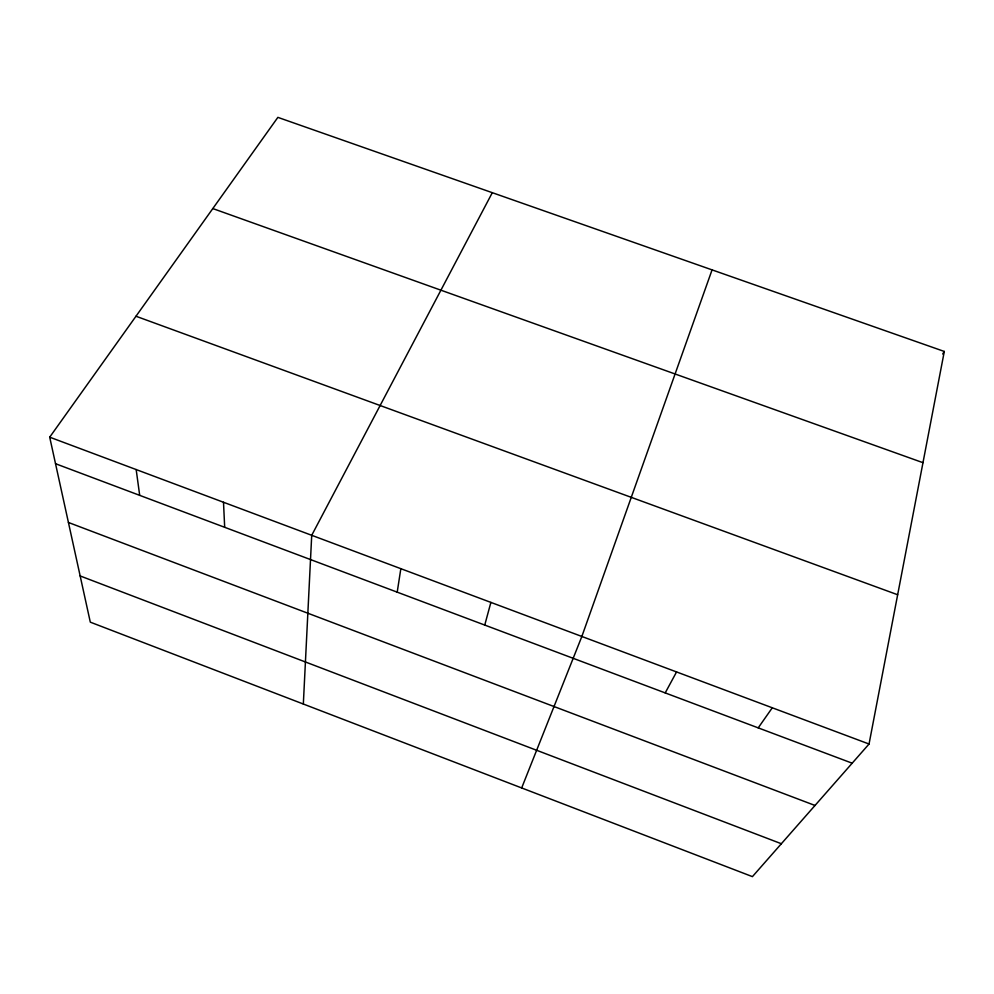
<?xml version="1.0" encoding="UTF-8"?>
<svg xmlns="http://www.w3.org/2000/svg" width="994" height="994" viewBox="0 0 994 994"><rect width="100%" height="100%" fill="white"/><g stroke="black" fill="none" stroke-linecap="round" stroke-linejoin="round"><path stroke-width="1.49" d="M303.332 704.025L311.718 535.306L492.303 192.687M397.202 592.163L400.843 568.68M869.042 744.021L944.3 351.454L277.873 117.367L49.7 437.174L90.305 622.157L752.421 876.633L869.042 744.021L49.7 437.174M484.749 625.064L490.887 602.401M712.064 269.883L581.85 636.471L521.676 787.944M665.21 692.905L676.566 671.932M942.685 354.013L944.3 351.454M758.211 727.869L772.288 707.79M212.803 208.566L922.979 462.682M135.979 316.241L897.657 594.747M55.527 463.713L852.181 763.193M68.424 522.471L815.018 805.463M80.166 575.948L781.359 843.732M136.166 469.553L139.694 495.36M223.501 502.268L224.681 527.305"/></g></svg>
